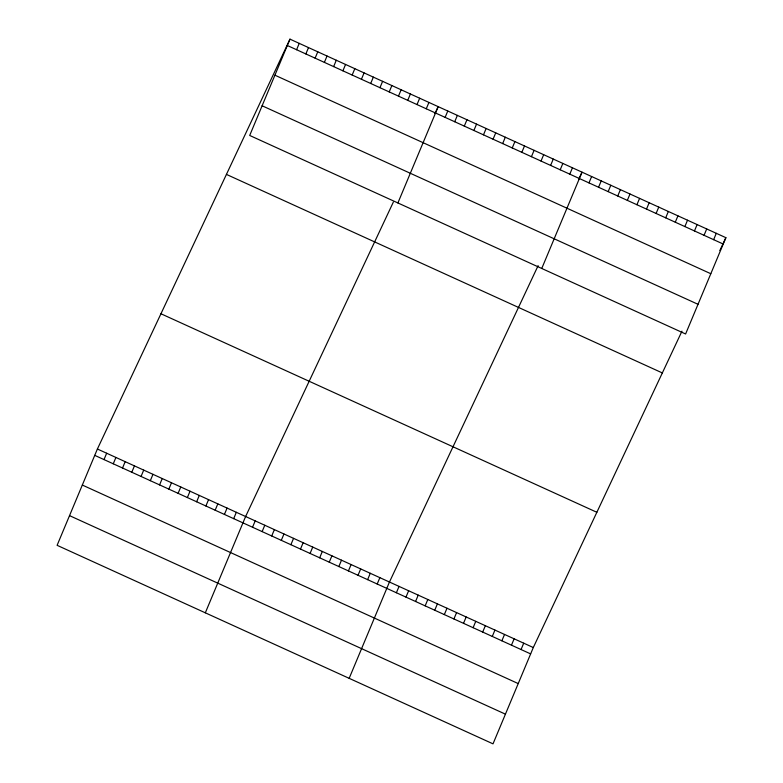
<?xml version="1.0" encoding="UTF-8"?>
<svg xmlns="http://www.w3.org/2000/svg" width="783" height="783" viewBox="0 0 783 783"><rect width="100%" height="100%" fill="white"/><g stroke="black" fill="none" stroke-linecap="round" stroke-linejoin="round"><path stroke-width="1.17" d="M289.984 39.15L249.699 135.459L685.605 333.989L725.89 237.68L289.984 39.15L97.395 449.011L57.11 545.32L493.016 743.85L533.301 647.541L681.964 331.17M104.002 459.592L106.664 453.23M113.261 463.81L115.923 457.448M296.591 49.72L299.243 43.368M122.53 468.028L125.182 461.667M305.85 53.939L308.512 47.587M131.789 472.247L134.451 465.885M315.109 58.167L317.771 51.805M141.057 476.465L143.71 470.103M324.377 62.386L327.03 56.024M150.316 480.684L152.979 474.322M333.636 66.604L336.299 60.242M159.575 484.902L162.238 478.54M342.905 70.822L345.557 64.46M168.844 489.121L171.497 482.759M352.164 75.041L354.826 68.679M178.103 493.339L180.765 486.977M361.423 79.259L364.085 72.897M187.372 497.557L190.024 491.205M370.692 83.478L373.354 77.116M196.631 501.776L199.293 495.424M379.951 87.696L382.613 81.334M205.89 505.994L208.552 499.642M389.22 91.914L391.872 85.553M215.159 510.213L217.821 503.86M398.478 96.133L401.141 89.781M224.418 514.431L227.08 508.079M407.747 100.351L410.4 93.999M233.686 518.649L236.339 512.297M417.006 104.57L419.668 98.218M205.322 612.815L245.608 516.516L393.33 202.122M426.265 108.788L428.927 102.436M252.537 527.233L255.199 520.881M397.901 202.954L438.186 106.654L434.917 113.613M262.129 531.608L264.781 525.246M445.126 117.372L447.778 111.02M271.721 535.973L274.373 529.621M454.708 121.747L457.37 115.385M281.303 540.339L283.965 533.986M464.299 126.112L466.962 119.75M290.894 544.704L293.556 538.352M473.891 130.477L476.553 124.125M300.486 549.079L303.148 542.717M483.483 134.842L486.135 128.49M310.078 553.444L312.73 547.092M493.075 139.217L495.727 132.856M319.67 557.809L322.322 551.457M502.657 143.583L505.319 137.221M329.251 562.174L331.914 555.822M512.248 147.948L514.911 141.596M338.843 566.549L341.505 560.188M521.84 152.313L524.502 145.961M348.435 570.915L351.097 564.563M531.432 156.688L534.094 150.326M358.027 575.28L360.679 568.928M541.024 161.053L543.676 154.701M367.619 579.655L370.271 573.293M550.615 165.419L553.268 159.066M377.2 584.02L379.863 577.658M560.197 169.784L562.86 163.432M349.169 678.332L389.454 582.033L538.117 265.652M569.789 174.159L572.451 167.797M396.384 592.751L399.046 586.398M541.758 268.471L582.043 172.172L578.764 179.131M405.976 597.126L408.638 590.764M588.973 182.889L591.625 176.537M415.567 601.491L418.22 595.129M598.564 187.254L601.217 180.902M425.159 605.856L427.812 599.504M608.146 191.629L610.809 185.268M434.741 610.221L437.403 603.869M617.738 195.995L620.4 189.643M444.333 614.596L446.995 608.234M627.33 200.36L629.992 194.008M453.925 618.962L456.587 612.6M636.922 204.725L639.574 198.373M463.516 623.327L466.169 616.975M646.513 209.1L649.166 202.738M473.108 627.692L475.761 621.34M656.095 213.465L658.757 207.113M482.69 632.067L485.352 625.705M665.687 217.831L668.349 211.479M492.282 636.432L494.944 630.07M675.279 222.206L677.941 215.844M501.874 640.797L504.536 634.445M684.871 226.571L687.533 220.209M511.465 645.163L514.128 638.811M694.462 230.936L697.115 224.584M521.057 649.538L523.71 643.176M704.054 235.301L706.706 228.949M713.636 239.676L716.298 233.314M719.812 250.609L725.89 237.68M287.322 45.502L723.228 244.042M274.911 75.188L710.817 273.727M262.109 105.774L698.015 304.303M226.434 174.403L662.33 372.933M160.946 313.758L596.852 512.288M97.395 449.011L533.301 647.541M94.743 455.363L530.639 653.903M82.323 485.049L518.229 683.588M69.53 515.635L505.436 714.165"/></g></svg>
